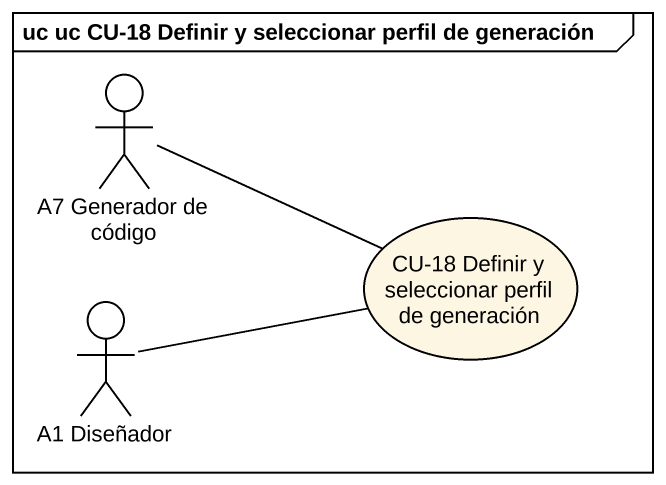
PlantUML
@startuml
mainframe uc uc CU-18 Definir y seleccionar perfil de generación
actor "A7 Generador de código" as A7_Generador_de_código
usecase "CU-18 Definir y seleccionar perfil de generación" as CU_18_Definir_y_seleccionar
actor "A1 Diseñador" as A1_Diseñador
A7_Generador_de_código -right- CU_18_Definir_y_seleccionar
A1_Diseñador -right- CU_18_Definir_y_seleccionar
@enduml
